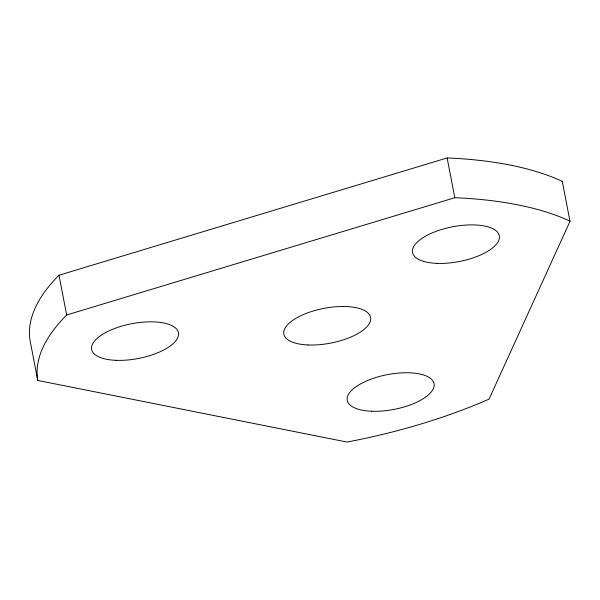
<?xml version="1.0" encoding="UTF-8"?>
<svg xmlns="http://www.w3.org/2000/svg" width="600" height="600" viewBox="0 0 600 600"><rect width="100%" height="100%" fill="white"/><g stroke="black" fill="none" stroke-linecap="round" stroke-linejoin="round"><path stroke-width="0.9" d="M562.342 181.605L560.325 180.495A294.57 117.93 -10.9 0 0 447.143 157.95L58.995 275.22A294.57 117.93 -10.9 0 0 30.105 340.695L37.763 380.452L346.98 442.05A294.57 117.93 -10.9 0 0 489.053 399.127L570 221.37L562.342 181.605L562.643 180.96M37.763 380.452A294.57 117.93 -10.9 0 1 66.653 314.985L454.8 197.715A294.57 117.93 -10.9 0 1 567.982 220.26L570 221.37M447.143 157.95L454.8 197.715M58.995 275.22L66.653 314.985M436.778 263.362A44.182 17.692 -10.9 0 0 499.327 235.95A44.182 17.692 -10.9 0 0 431.64 233.153A44.182 17.692 -10.9 0 0 436.778 263.362M115.89 360.315A44.182 17.692 -10.9 0 0 178.447 332.903A44.182 17.692 -10.9 0 0 110.752 330.097A44.182 17.692 -10.9 0 0 115.89 360.315M371.528 411.232A44.182 17.692 -10.9 0 0 434.077 383.82A44.182 17.692 -10.9 0 0 366.382 381.022A44.182 17.692 -10.9 0 0 371.528 411.232M308.062 344.97A44.182 17.692 -10.9 0 0 370.62 317.558A44.182 17.692 -10.9 0 0 302.925 314.76A44.182 17.692 -10.9 0 0 308.062 344.97"/></g></svg>
